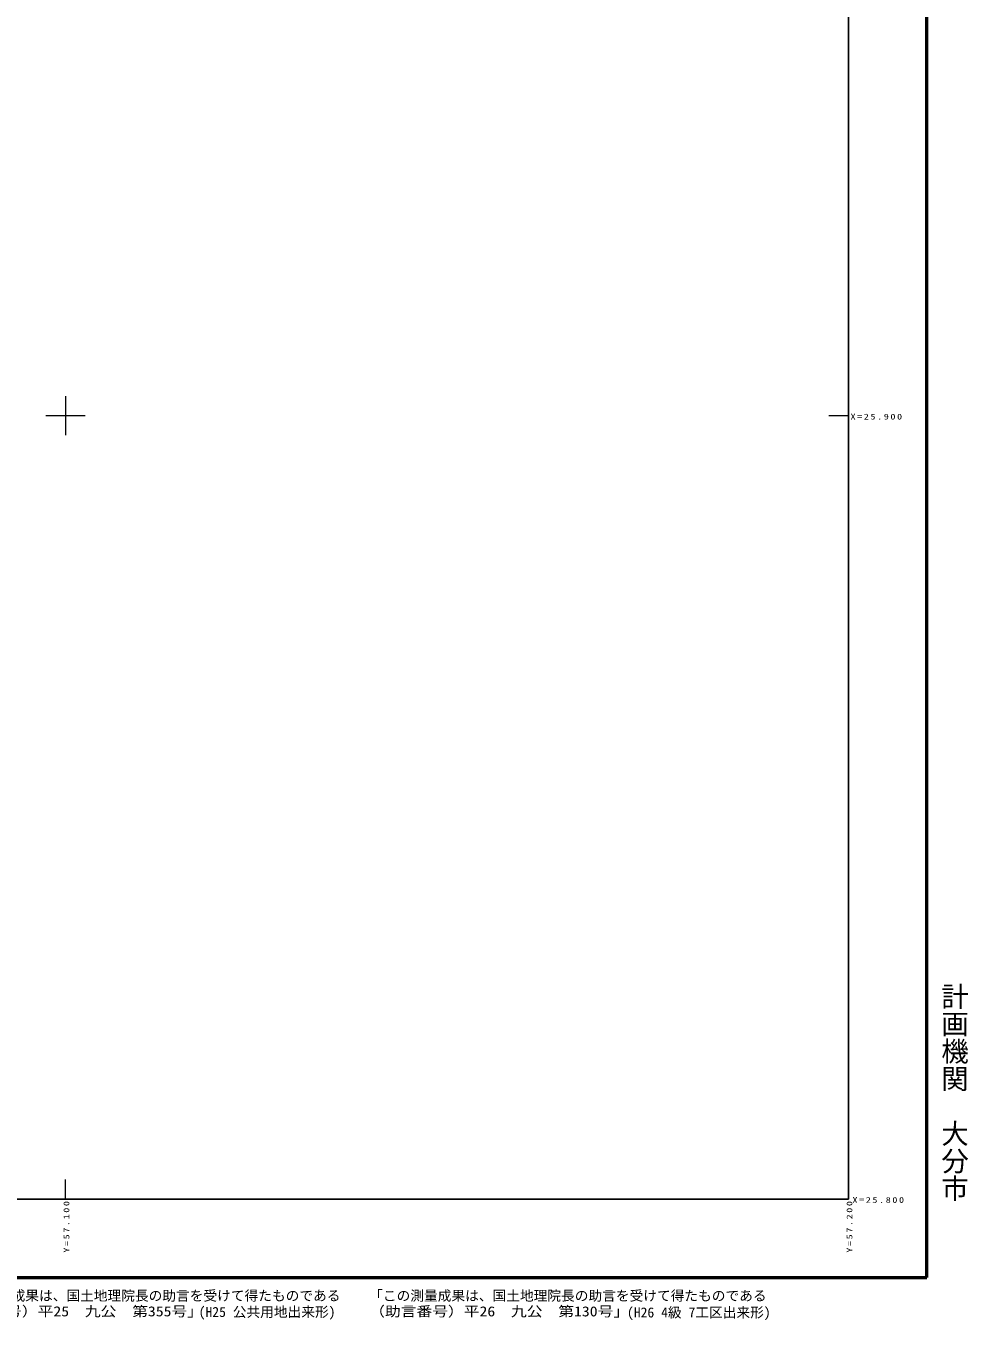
# Model space of a CAD drawing. Units: millimetres, scale not verified. Extents: x 56786042 to 57254500, y 25771750 to 26117216.
# Drawn here: x 57094943 to 57215272, y 25784539 to 25949763 of the extents above; entities that cross this region are included whole.
import ezdxf
from ezdxf.enums import TextEntityAlignment as Align

# ---------------------------------------------------------------- set-up
doc = ezdxf.new("R2010")
doc.units = ezdxf.units.MM
doc.header["$LTSCALE"] = 500
doc.layers.add('レイヤ1', color=7, linetype='Continuous', lineweight=13)
doc.styles.add('@ＭＳ ゴシック', font='')
doc.styles.add('ＭＳ ゴシック', font='')
doc.styles.add('ＭＳ 明朝', font='')
doc.styles.get('@ＭＳ ゴシック').set_extended_font_data('@MS Gothic')
doc.styles.get('ＭＳ ゴシック').set_extended_font_data('MS Gothic')
doc.styles.get('ＭＳ 明朝').set_extended_font_data('MS Mincho')

msp = doc.modelspace()

# ---------------------------------------------------------------- linework, layer by layer
at = {"layer": 'レイヤ1', "lineweight": 50}
for p, q in [((57210000, 25790000), (57210000, 26110000)), ((56790000, 25790000), (57210000, 25790000))]:
    msp.add_line(p, q, dxfattribs=at)
at = {"layer": 'レイヤ1', "lineweight": 25}
for p, q in [((57200000, 25800000), (57200000, 26100000)), ((56800000, 25800000), (57200000, 25800000))]:
    msp.add_line(p, q, dxfattribs=at)
at = {"layer": 'レイヤ1', "lineweight": 18}
for p, q in [((57100000, 25902500), (57100000, 25897500)), ((57102500, 25900000), (57097500, 25900000)), ((57200000, 25900000), (57197500, 25900000)), ((57100000, 25800000), (57100000, 25802500))]:
    msp.add_line(p, q, dxfattribs=at)

# ---------------------------------------------------------------- texts
at = {"layer": 'レイヤ1', "style": '@ＭＳ ゴシック'}
msp.add_text('計画機関\u3000大分市', height=2566, rotation=270, dxfattribs=at).set_placement((57211502.9, 25827632.3), align=Align.BOTTOM_LEFT)
at = {"layer": 'レイヤ1'}
for s, style, p in [('「この測量成果は、国土地理院長の助言を受けて得たものである', 'ＭＳ ゴシック', (57084370.3, 25786634.3)), ('「この測量成果は、国土地理院長の助言を受けて得たものである', 'ＭＳ ゴシック', (57138787.3, 25786630.3)), ('(H25 公共用地出来形)', 'ＭＳ 明朝', (57117001, 25784559.1)), ('(H26 4級 7工区出来形)', 'ＭＳ 明朝', (57171701.3, 25784496.3))]:
    msp.add_text(s, height=1283, dxfattribs=dict(at, style=style)).set_placement(p, align=Align.BOTTOM_LEFT)
at = {"layer": 'レイヤ1', "style": 'ＭＳ ゴシック', "width": 1.15}
for s, p in [('（助言番号）平25\u3000九公\u3000第355号」', (57084370.3, 25784634.3)), ('（助言番号）平26\u3000九公\u3000第130号」', (57138787.3, 25784630.3))]:
    msp.add_text(s, height=1283, dxfattribs=at).set_placement(p, align=Align.BOTTOM_LEFT)
at = {"layer": 'レイヤ1', "char_height": 733.1, "attachment_point": 7, "style": 'ＭＳ ゴシック'}
for s, insert in [('\\T1.31;\\W1.3;X=25.900', (57200250, 25899500)), ('\\T1.31;\\W1.3;X=25.800', (57200500, 25799500))]:
    msp.add_mtext(s, dxfattribs=dict(at, insert=insert))
at = {"layer": 'レイヤ1', "char_height": 733.1, "attachment_point": 7, "rotation": 90, "style": 'ＭＳ ゴシック'}
for s, insert in [('\\T1.31;\\W1.3;Y=57.100', (57100500, 25793150)), ('\\T1.31;\\W1.3;Y=57.200', (57200500, 25793150))]:
    msp.add_mtext(s, dxfattribs=dict(at, insert=insert))

doc.saveas('drawing.dxf')
